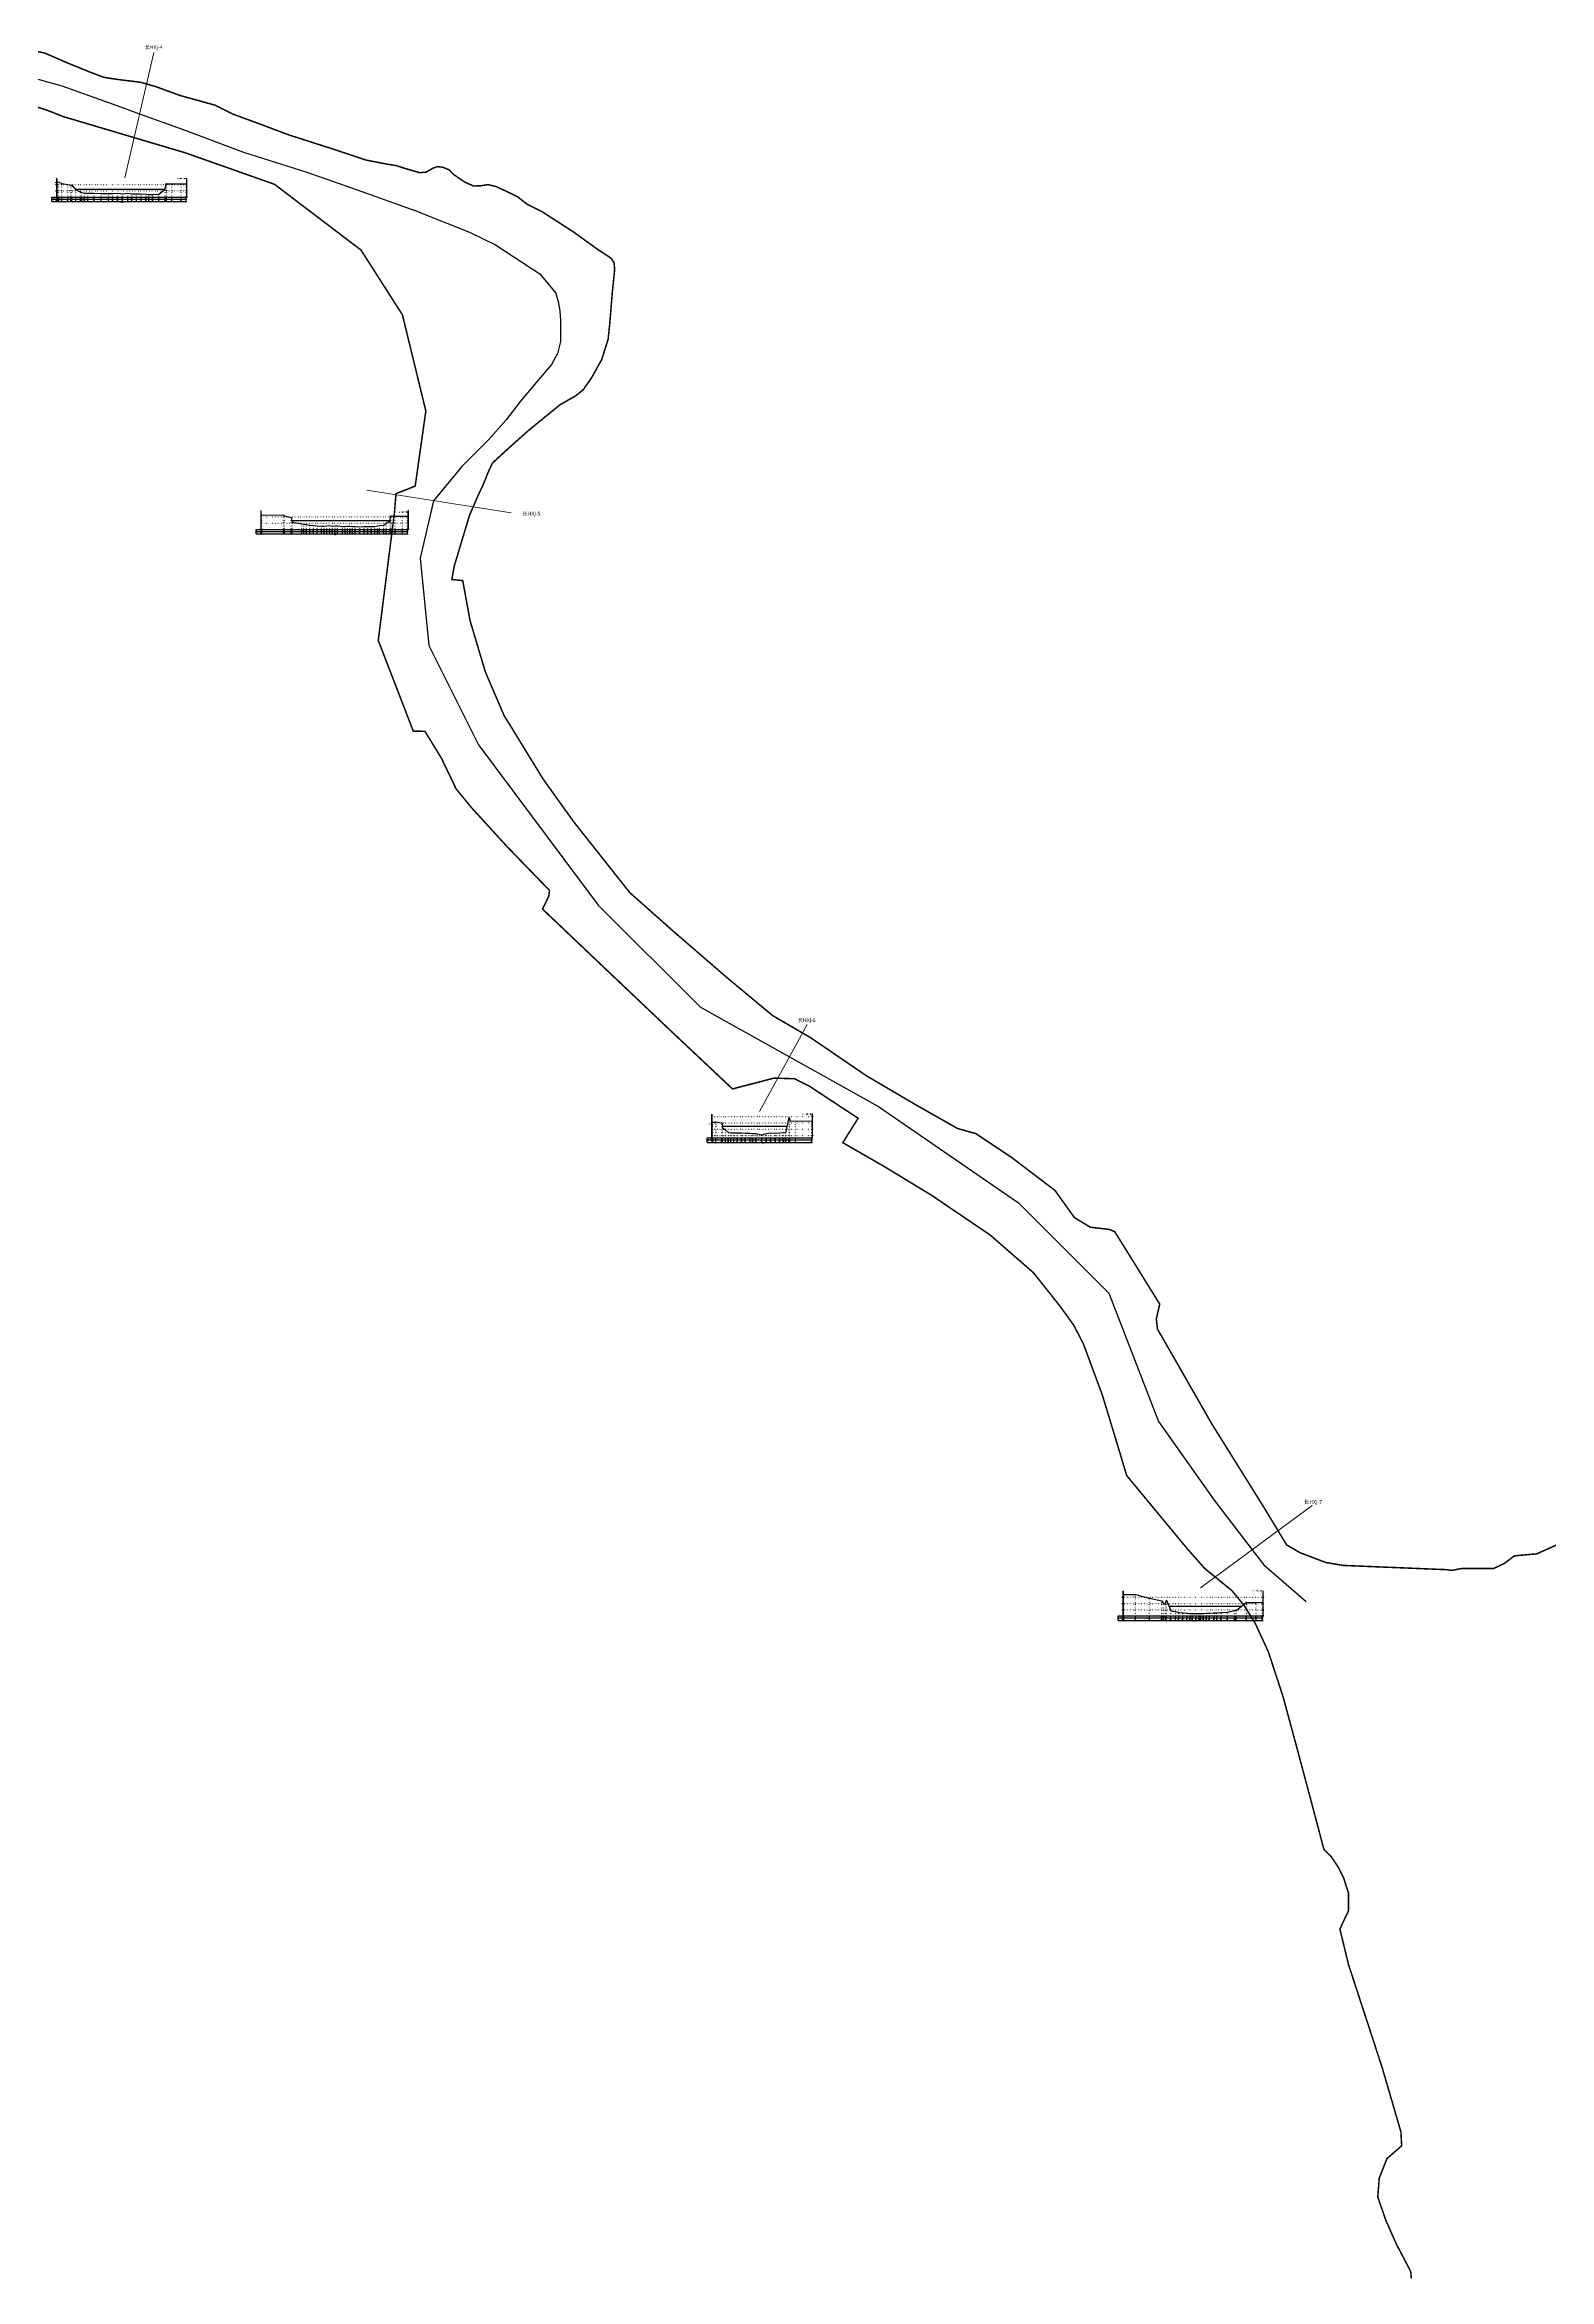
# Model space of a CAD drawing. Extents: x 481468 to 486987, y 3434182 to 3436245.
# Drawn here: x 483032 to 484227, y 3434182 to 3435958 of the extents above; entities that cross this region are included whole.
import ezdxf
from ezdxf.enums import TextEntityAlignment as Align

# ---------------------------------------------------------------- set-up
doc = ezdxf.new("R2010")
doc.units = 0
doc.header["$LTSCALE"] = 0.5
doc.linetypes.add('X4', pattern=[1.6, 0, -1.6])
for name, color, linetype in [('DMX', 1, 'CONTINUOUS'), ('zdm1', 2, 'CONTINUOUS'), ('ZDMT5', 3, 'CONTINUOUS'), ('ZJ', 7, 'CONTINUOUS'), ('水位', 4, 'CONTINUOUS'), ('河道结构线', 7, 'CONTINUOUS'), ('湖州县级河道0804LZ', 3, 'CONTINUOUS')]:
    doc.layers.add(name, color=color, linetype=linetype)
doc.layers.add('常水位岸线', color=7, linetype='CONTINUOUS', lineweight=0, true_color=0x00aeef)
doc.layers.add('断面名称', color=7, linetype='CONTINUOUS', true_color=0xd09871)
doc.styles.add('HZ', font='rs.shx', dxfattribs={"width": 0.8, "bigfont": 'hztxt.shx'})
doc.styles.add('宋体', font='')
doc.styles.add('微软雅黑', font='msyh.ttf')
doc.styles.get('宋体').set_extended_font_data('SimSun')

msp = doc.modelspace()

# ---------------------------------------------------------------- linework, layer by layer
at = {"layer": 'DMX', "linetype": 'Continuous', "flags": 128}
for points in [[(483042.4, 3435848.4), (483043.5, 3435848.2), (483045.8, 3435847.2), (483050.5, 3435846.5), (483053.1, 3435845.9), (483053.7, 3435845.9), (483053.7, 3435845.9), (483057, 3435842.1), (483060.7, 3435840.6), (483061.6, 3435840.1), (483063.8, 3435839.5), (483066.4, 3435839.4), (483071.6, 3435839.4), (483077.2, 3435839.3), (483083, 3435839.3), (483086.3, 3435839.2), (483090.2, 3435839.4), (483093.9, 3435839.1), (483098.3, 3435839.4), (483101.4, 3435839.1), (483105.2, 3435839.1), (483108.9, 3435838.9), (483112.7, 3435838.6), (483115, 3435838.4), (483118, 3435838.5), (483122.9, 3435838.7), (483127.8, 3435842.6), (483128.8, 3435847.2), (483129.1, 3435847.2), (483129.3, 3435847), (483133.3, 3435847), (483140.5, 3435847), (483144.6, 3435847)], [(483204.6, 3435583.7), (483221.8, 3435583.8), (483222.7, 3435583.1), (483228.1, 3435581.8), (483228.7, 3435578.1), (483236.5, 3435576.6), (483238, 3435576.5), (483240.2, 3435576.3), (483242.8, 3435575.6), (483245.7, 3435575.3), (483248.7, 3435575.1), (483252.1, 3435574.8), (483254.2, 3435574.9), (483256.4, 3435575), (483258.6, 3435575.3), (483260.8, 3435574.9), (483262.9, 3435575.1), (483264.9, 3435575.1), (483268.8, 3435574.7), (483270.8, 3435574.7), (483272.8, 3435574.8), (483274.8, 3435574.9), (483276.8, 3435574.7), (483278.8, 3435574.7), (483282.5, 3435574.3), (483285.9, 3435574.5), (483288.9, 3435574.5), (483291.8, 3435574.5), (483294.5, 3435574.5), (483296.7, 3435575), (483298.1, 3435575.3), (483301.5, 3435575.6), (483303.8, 3435577.6), (483306.7, 3435578.9), (483306.9, 3435583.2), (483307.3, 3435583.2), (483307.5, 3435582.9), (483310.6, 3435582.9), (483316.4, 3435582.9), (483320.5, 3435582.8)], [(483562.9, 3435101.1), (483565.5, 3435101.1), (483565.6, 3435101.5), (483565.7, 3435101.5), (483570.1, 3435100.6), (483570.3, 3435100.6), (483570.7, 3435096.6), (483573.1, 3435095), (483575.4, 3435092.9), (483577.4, 3435092.8), (483579.8, 3435092.7), (483582.5, 3435092.8), (483585.9, 3435092.8), (483588.9, 3435092.5), (483592.7, 3435092.4), (483594.7, 3435092.1), (483597.4, 3435092.3), (483601.9, 3435091), (483605.5, 3435092.2), (483609.1, 3435092.6), (483612.7, 3435092.4), (483616.1, 3435092.7), (483619, 3435092.9), (483621, 3435092.8), (483623.6, 3435104.9), (483623.8, 3435104.7), (483624.2, 3435102), (483628.7, 3435102.2), (483641.7, 3435102)], [(483889.5, 3434725.9), (483898.8, 3434725.9), (483910, 3434723), (483919.6, 3434720.7), (483921.1, 3434718.6), (483922.7, 3434718.4), (483922.9, 3434720.4), (483923.2, 3434721), (483923.4, 3434721.2), (483926.9, 3434712.9), (483930.6, 3434712.3), (483933.1, 3434711.5), (483936.3, 3434711.3), (483939.8, 3434710.9), (483942.2, 3434710.8), (483944, 3434710.8), (483946.9, 3434710.8), (483949.2, 3434710.8), (483950.7, 3434710.8), (483952.8, 3434710.8), (483955.1, 3434710.9), (483957.5, 3434710.9), (483961.2, 3434711.3), (483963.4, 3434711.3), (483966.7, 3434711.5), (483971.8, 3434711.7), (483977.7, 3434713), (483978.7, 3434713.1), (483986.9, 3434719.6), (483987.1, 3434719.5), (483987.1, 3434719.6), (483987.2, 3434719.3), (483994.7, 3434719.5), (483999.6, 3434719.6)]]:
    msp.add_lwpolyline(points, dxfattribs=at)
at = {"layer": 'zdm1', "linetype": 'Continuous'}
for p, q in [((483037.9, 3435832.8), (483037.9, 3435836.3)), ((483037.9, 3435836.3), (483042.4, 3435836.3)), ((483037.9, 3435834.8), (483145.1, 3435834.8)), ((483041.9, 3435836.3), (483041.9, 3435851.3)), ((483041.9, 3435832.8), (483041.9, 3435836.3)), ((483042, 3435836.3), (483042, 3435851.3)), ((483042.4, 3435836.3), (483145.1, 3435836.3)), ((483145.1, 3435836.3), (483145.1, 3435851.3)), ((483145.2, 3435836.3), (483145.2, 3435851.3)), ((483037.9, 3435832.8), (483145.1, 3435832.8)), ((483204.1, 3435572.2), (483204.1, 3435587.2)), ((483204.2, 3435572.2), (483204.2, 3435587.2)), ((483321, 3435572.2), (483321, 3435587.2)), ((483321.1, 3435572.2), (483321.1, 3435587.2)), ((483200.1, 3435568.7), (483200.1, 3435572.2)), ((483200.1, 3435572.2), (483204.6, 3435572.2)), ((483200.1, 3435570.7), (483321, 3435570.7)), ((483200.1, 3435568.7), (483321, 3435568.7)), ((483204.1, 3435568.7), (483204.1, 3435572.2)), ((483204.6, 3435572.2), (483321, 3435572.2)), ((483562.3, 3435088.6), (483562.3, 3435107.6)), ((483562.4, 3435088.6), (483562.4, 3435107.6)), ((483642.1, 3435088.6), (483642.1, 3435107.6)), ((483642.2, 3435088.6), (483642.2, 3435107.6)), ((483558.4, 3435085.1), (483558.4, 3435088.6)), ((483558.4, 3435088.6), (483562.9, 3435088.6)), ((483562.4, 3435085.1), (483562.4, 3435088.6)), ((483562.9, 3435088.6), (483642.2, 3435088.6)), ((483558.4, 3435087.1), (483642.2, 3435087.1)), ((483558.4, 3435085.1), (483642.2, 3435085.1)), ((483889, 3434708.7), (483889, 3434728.7)), ((483889.1, 3434708.7), (483889.1, 3434728.7)), ((484000.1, 3434708.7), (484000.1, 3434728.7)), ((484000.2, 3434708.7), (484000.2, 3434728.7)), ((483885, 3434705.2), (483885, 3434708.7)), ((483885, 3434708.7), (483889.5, 3434708.7)), ((483885, 3434707.2), (484000.1, 3434707.2)), ((483885, 3434705.2), (484000.1, 3434705.2)), ((483889, 3434705.2), (483889, 3434708.7)), ((483889.5, 3434708.7), (484000.1, 3434708.7))]:
    msp.add_line(p, q, dxfattribs=at)
at = {"layer": 'zdm1', "linetype": 'X4'}
for p, q in [((483040.9, 3435846.3), (483146.1, 3435846.3)), ((483040.9, 3435841.3), (483146.1, 3435841.3)), ((483040.9, 3435836.3), (483146.1, 3435836.3)), ((483203.1, 3435582.2), (483322, 3435582.2)), ((483203.1, 3435577.2), (483322, 3435577.2)), ((483203.1, 3435572.2), (483322, 3435572.2)), ((483561.4, 3435105.6), (483643.2, 3435105.6)), ((483561.4, 3435100.6), (483643.2, 3435100.6)), ((483561.4, 3435095.6), (483643.2, 3435095.6)), ((483561.4, 3435090.6), (483643.2, 3435090.6)), ((483888, 3434723.7), (484001.1, 3434723.7)), ((483888, 3434718.7), (484001.1, 3434718.7)), ((483888, 3434713.7), (484001.1, 3434713.7)), ((483888, 3434708.7), (484001.1, 3434708.7))]:
    msp.add_line(p, q, dxfattribs=at)
at = {"layer": 'zdm1', "linetype": 'Continuous', "flags": 128}
for points in [[(483041.9, 3435851.3, 0.1, 0.1, 0), (483041.9, 3435852.3, 0.1, 0.1, 0)], [(483145.1, 3435851.3, 0.1, 0.1, 0), (483145.1, 3435852.3, 0.1, 0.1, 0)], [(483041.9, 3435849.3, 0.1, 0.1, 0), (483041.9, 3435850.3, 0.1, 0.1, 0)], [(483041.9, 3435847.3, 0.1, 0.1, 0), (483041.9, 3435848.3, 0.1, 0.1, 0)], [(483041.9, 3435845.3, 0.1, 0.1, 0), (483041.9, 3435846.3, 0.1, 0.1, 0)], [(483041.9, 3435843.3, 0.1, 0.1, 0), (483041.9, 3435844.3, 0.1, 0.1, 0)], [(483041.9, 3435841.3, 0.1, 0.1, 0), (483041.9, 3435842.3, 0.1, 0.1, 0)], [(483041.9, 3435839.3, 0.1, 0.1, 0), (483041.9, 3435840.3, 0.1, 0.1, 0)], [(483041.9, 3435837.3, 0.1, 0.1, 0), (483041.9, 3435838.3, 0.1, 0.1, 0)], [(483145.1, 3435849.3, 0.1, 0.1, 0), (483145.1, 3435850.3, 0.1, 0.1, 0)], [(483145.1, 3435847.3, 0.1, 0.1, 0), (483145.1, 3435848.3, 0.1, 0.1, 0)], [(483145.1, 3435845.3, 0.1, 0.1, 0), (483145.1, 3435846.3, 0.1, 0.1, 0)], [(483145.1, 3435843.3, 0.1, 0.1, 0), (483145.1, 3435844.3, 0.1, 0.1, 0)], [(483145.1, 3435841.3, 0.1, 0.1, 0), (483145.1, 3435842.3, 0.1, 0.1, 0)], [(483145.1, 3435839.3, 0.1, 0.1, 0), (483145.1, 3435840.3, 0.1, 0.1, 0)], [(483145.1, 3435837.3, 0.1, 0.1, 0), (483145.1, 3435838.3, 0.1, 0.1, 0)], [(483204.1, 3435587.2, 0.1, 0.1, 0), (483204.1, 3435588.2, 0.1, 0.1, 0)], [(483204.1, 3435585.2, 0.1, 0.1, 0), (483204.1, 3435586.2, 0.1, 0.1, 0)], [(483321, 3435587.2, 0.1, 0.1, 0), (483321, 3435588.2, 0.1, 0.1, 0)], [(483321, 3435585.2, 0.1, 0.1, 0), (483321, 3435586.2, 0.1, 0.1, 0)], [(483204.1, 3435583.2, 0.1, 0.1, 0), (483204.1, 3435584.2, 0.1, 0.1, 0)], [(483204.1, 3435581.2, 0.1, 0.1, 0), (483204.1, 3435582.2, 0.1, 0.1, 0)], [(483204.1, 3435579.2, 0.1, 0.1, 0), (483204.1, 3435580.2, 0.1, 0.1, 0)], [(483204.1, 3435577.2, 0.1, 0.1, 0), (483204.1, 3435578.2, 0.1, 0.1, 0)], [(483204.1, 3435575.2, 0.1, 0.1, 0), (483204.1, 3435576.2, 0.1, 0.1, 0)], [(483204.1, 3435573.2, 0.1, 0.1, 0), (483204.1, 3435574.2, 0.1, 0.1, 0)], [(483321, 3435583.2, 0.1, 0.1, 0), (483321, 3435584.2, 0.1, 0.1, 0)], [(483321, 3435581.2, 0.1, 0.1, 0), (483321, 3435582.2, 0.1, 0.1, 0)], [(483321, 3435579.2, 0.1, 0.1, 0), (483321, 3435580.2, 0.1, 0.1, 0)], [(483321, 3435577.2, 0.1, 0.1, 0), (483321, 3435578.2, 0.1, 0.1, 0)], [(483321, 3435575.2, 0.1, 0.1, 0), (483321, 3435576.2, 0.1, 0.1, 0)], [(483321, 3435573.2, 0.1, 0.1, 0), (483321, 3435574.2, 0.1, 0.1, 0)], [(483562.4, 3435107.6, 0.1, 0.1, 0), (483562.4, 3435108.6, 0.1, 0.1, 0)], [(483562.4, 3435105.6, 0.1, 0.1, 0), (483562.4, 3435106.6, 0.1, 0.1, 0)], [(483642.2, 3435107.6, 0.1, 0.1, 0), (483642.2, 3435108.6, 0.1, 0.1, 0)], [(483642.2, 3435105.6, 0.1, 0.1, 0), (483642.2, 3435106.6, 0.1, 0.1, 0)], [(483562.4, 3435103.6, 0.1, 0.1, 0), (483562.4, 3435104.6, 0.1, 0.1, 0)], [(483562.4, 3435101.6, 0.1, 0.1, 0), (483562.4, 3435102.6, 0.1, 0.1, 0)], [(483562.4, 3435099.6, 0.1, 0.1, 0), (483562.4, 3435100.6, 0.1, 0.1, 0)], [(483562.4, 3435097.6, 0.1, 0.1, 0), (483562.4, 3435098.6, 0.1, 0.1, 0)], [(483562.4, 3435095.6, 0.1, 0.1, 0), (483562.4, 3435096.6, 0.1, 0.1, 0)], [(483562.4, 3435093.6, 0.1, 0.1, 0), (483562.4, 3435094.6, 0.1, 0.1, 0)], [(483562.4, 3435091.6, 0.1, 0.1, 0), (483562.4, 3435092.6, 0.1, 0.1, 0)], [(483562.4, 3435089.6, 0.1, 0.1, 0), (483562.4, 3435090.6, 0.1, 0.1, 0)], [(483642.2, 3435103.6, 0.1, 0.1, 0), (483642.2, 3435104.6, 0.1, 0.1, 0)], [(483642.2, 3435101.6, 0.1, 0.1, 0), (483642.2, 3435102.6, 0.1, 0.1, 0)], [(483642.2, 3435099.6, 0.1, 0.1, 0), (483642.2, 3435100.6, 0.1, 0.1, 0)], [(483642.2, 3435097.6, 0.1, 0.1, 0), (483642.2, 3435098.6, 0.1, 0.1, 0)], [(483642.2, 3435095.6, 0.1, 0.1, 0), (483642.2, 3435096.6, 0.1, 0.1, 0)], [(483642.2, 3435093.6, 0.1, 0.1, 0), (483642.2, 3435094.6, 0.1, 0.1, 0)], [(483642.2, 3435091.6, 0.1, 0.1, 0), (483642.2, 3435092.6, 0.1, 0.1, 0)], [(483642.2, 3435089.6, 0.1, 0.1, 0), (483642.2, 3435090.6, 0.1, 0.1, 0)], [(483889, 3434727.7, 0.1, 0.1, 0), (483889, 3434728.7, 0.1, 0.1, 0)], [(483889, 3434725.7, 0.1, 0.1, 0), (483889, 3434726.7, 0.1, 0.1, 0)], [(483889, 3434723.7, 0.1, 0.1, 0), (483889, 3434724.7, 0.1, 0.1, 0)], [(483889, 3434721.7, 0.1, 0.1, 0), (483889, 3434722.7, 0.1, 0.1, 0)], [(483889, 3434719.7, 0.1, 0.1, 0), (483889, 3434720.7, 0.1, 0.1, 0)], [(483889, 3434717.7, 0.1, 0.1, 0), (483889, 3434718.7, 0.1, 0.1, 0)], [(483889, 3434715.7, 0.1, 0.1, 0), (483889, 3434716.7, 0.1, 0.1, 0)], [(484000.1, 3434727.7, 0.1, 0.1, 0), (484000.1, 3434728.7, 0.1, 0.1, 0)], [(484000.1, 3434725.7, 0.1, 0.1, 0), (484000.1, 3434726.7, 0.1, 0.1, 0)], [(484000.1, 3434723.7, 0.1, 0.1, 0), (484000.1, 3434724.7, 0.1, 0.1, 0)], [(484000.1, 3434721.7, 0.1, 0.1, 0), (484000.1, 3434722.7, 0.1, 0.1, 0)], [(484000.1, 3434719.7, 0.1, 0.1, 0), (484000.1, 3434720.7, 0.1, 0.1, 0)], [(484000.1, 3434717.7, 0.1, 0.1, 0), (484000.1, 3434718.7, 0.1, 0.1, 0)], [(484000.1, 3434715.7, 0.1, 0.1, 0), (484000.1, 3434716.7, 0.1, 0.1, 0)], [(483889, 3434713.7, 0.1, 0.1, 0), (483889, 3434714.7, 0.1, 0.1, 0)], [(483889, 3434711.7, 0.1, 0.1, 0), (483889, 3434712.7, 0.1, 0.1, 0)], [(483889, 3434709.7, 0.1, 0.1, 0), (483889, 3434710.7, 0.1, 0.1, 0)], [(484000.1, 3434713.7, 0.1, 0.1, 0), (484000.1, 3434714.7, 0.1, 0.1, 0)], [(484000.1, 3434711.7, 0.1, 0.1, 0), (484000.1, 3434712.7, 0.1, 0.1, 0)], [(484000.1, 3434709.7, 0.1, 0.1, 0), (484000.1, 3434710.7, 0.1, 0.1, 0)]]:
    msp.add_lwpolyline(points, format="xyseb", dxfattribs=at)
at = {"layer": 'ZDMT5', "linetype": 'X4'}
for p, q in [((483042.4, 3435836.3), (483042.4, 3435848.4)), ((483043.5, 3435836.3), (483043.5, 3435848.2)), ((483045.8, 3435836.3), (483045.8, 3435847.2)), ((483050.5, 3435836.3), (483050.5, 3435846.5)), ((483053.1, 3435836.3), (483053.1, 3435845.9)), ((483053.7, 3435836.3), (483053.7, 3435845.9)), ((483053.7, 3435836.3), (483053.7, 3435845.9)), ((483057, 3435836.3), (483057, 3435842.1)), ((483060.7, 3435836.3), (483060.7, 3435840.6)), ((483061.6, 3435836.3), (483061.6, 3435840.1)), ((483063.8, 3435836.3), (483063.8, 3435839.5)), ((483066.4, 3435836.3), (483066.4, 3435839.4)), ((483071.6, 3435836.3), (483071.6, 3435839.4)), ((483077.2, 3435836.3), (483077.2, 3435839.3)), ((483083, 3435836.3), (483083, 3435839.3)), ((483086.3, 3435836.3), (483086.3, 3435839.2)), ((483090.2, 3435836.3), (483090.2, 3435839.4)), ((483093.9, 3435836.3), (483093.9, 3435839.1)), ((483098.3, 3435836.3), (483098.3, 3435839.4)), ((483101.4, 3435836.3), (483101.4, 3435839.1)), ((483105.2, 3435836.3), (483105.2, 3435839.1)), ((483108.9, 3435836.3), (483108.9, 3435838.9)), ((483112.7, 3435836.3), (483112.7, 3435838.6)), ((483115, 3435836.3), (483115, 3435838.4)), ((483118, 3435836.3), (483118, 3435838.5)), ((483122.9, 3435836.3), (483122.9, 3435838.7)), ((483127.8, 3435836.3), (483127.8, 3435842.6)), ((483128.8, 3435836.3), (483128.8, 3435847.2)), ((483129.1, 3435836.3), (483129.1, 3435847.2)), ((483129.3, 3435836.3), (483129.3, 3435847)), ((483133.3, 3435836.3), (483133.3, 3435847)), ((483140.5, 3435836.3), (483140.5, 3435847)), ((483144.6, 3435836.3), (483144.6, 3435847)), ((483204.6, 3435572.2), (483204.6, 3435583.7)), ((483221.8, 3435572.2), (483221.8, 3435583.8)), ((483222.7, 3435572.2), (483222.7, 3435583.1)), ((483228.1, 3435572.2), (483228.1, 3435581.8)), ((483228.7, 3435572.2), (483228.7, 3435578.1)), ((483236.5, 3435572.2), (483236.5, 3435576.6)), ((483238, 3435572.2), (483238, 3435576.5)), ((483240.2, 3435572.2), (483240.2, 3435576.3)), ((483242.8, 3435572.2), (483242.8, 3435575.6)), ((483245.7, 3435572.2), (483245.7, 3435575.3)), ((483248.7, 3435572.2), (483248.7, 3435575.1)), ((483252.1, 3435572.2), (483252.1, 3435574.8)), ((483254.2, 3435572.2), (483254.2, 3435574.9)), ((483256.4, 3435572.2), (483256.4, 3435575)), ((483258.6, 3435572.2), (483258.6, 3435575.3)), ((483260.8, 3435572.2), (483260.8, 3435574.9)), ((483262.9, 3435572.2), (483262.9, 3435575.1)), ((483264.9, 3435572.2), (483264.9, 3435575.1)), ((483268.8, 3435572.2), (483268.8, 3435574.7)), ((483270.8, 3435572.2), (483270.8, 3435574.7)), ((483272.8, 3435572.2), (483272.8, 3435574.8)), ((483274.8, 3435572.2), (483274.8, 3435574.9)), ((483276.8, 3435572.2), (483276.8, 3435574.7)), ((483278.8, 3435572.2), (483278.8, 3435574.7)), ((483282.5, 3435572.2), (483282.5, 3435574.3)), ((483285.9, 3435572.2), (483285.9, 3435574.5)), ((483288.9, 3435572.2), (483288.9, 3435574.5)), ((483291.8, 3435572.2), (483291.8, 3435574.5)), ((483294.5, 3435572.2), (483294.5, 3435574.5)), ((483296.7, 3435572.2), (483296.7, 3435575)), ((483298.1, 3435572.2), (483298.1, 3435575.3)), ((483301.5, 3435572.2), (483301.5, 3435575.6)), ((483303.8, 3435572.2), (483303.8, 3435577.6)), ((483306.7, 3435572.2), (483306.7, 3435578.9)), ((483306.9, 3435572.2), (483306.9, 3435583.2)), ((483307.3, 3435572.2), (483307.3, 3435583.2)), ((483307.5, 3435572.2), (483307.5, 3435582.9)), ((483310.6, 3435572.2), (483310.6, 3435582.9)), ((483316.4, 3435572.2), (483316.4, 3435582.9)), ((483320.5, 3435572.2), (483320.5, 3435582.8)), ((483562.9, 3435088.6), (483562.9, 3435101.1)), ((483565.5, 3435088.6), (483565.5, 3435101.1)), ((483565.6, 3435088.6), (483565.6, 3435101.5)), ((483565.7, 3435088.6), (483565.7, 3435101.5)), ((483570.1, 3435088.6), (483570.1, 3435100.6)), ((483570.3, 3435088.6), (483570.3, 3435100.6)), ((483570.7, 3435088.6), (483570.7, 3435096.6)), ((483573.1, 3435088.6), (483573.1, 3435095)), ((483575.4, 3435088.6), (483575.4, 3435092.9)), ((483577.4, 3435088.6), (483577.4, 3435092.8)), ((483579.8, 3435088.6), (483579.8, 3435092.7)), ((483582.5, 3435088.6), (483582.5, 3435092.8)), ((483585.9, 3435088.6), (483585.9, 3435092.8)), ((483588.9, 3435088.6), (483588.9, 3435092.5)), ((483592.7, 3435088.6), (483592.7, 3435092.4)), ((483594.7, 3435088.6), (483594.7, 3435092.1)), ((483597.4, 3435088.6), (483597.4, 3435092.3)), ((483601.9, 3435088.6), (483601.9, 3435091)), ((483605.5, 3435088.6), (483605.5, 3435092.2)), ((483609.1, 3435088.6), (483609.1, 3435092.6)), ((483612.7, 3435088.6), (483612.7, 3435092.4)), ((483616.1, 3435088.6), (483616.1, 3435092.7)), ((483619, 3435088.6), (483619, 3435092.9)), ((483621, 3435088.6), (483621, 3435092.8)), ((483623.6, 3435088.6), (483623.6, 3435104.9)), ((483623.8, 3435088.6), (483623.8, 3435104.7)), ((483624.2, 3435088.6), (483624.2, 3435102)), ((483628.7, 3435088.6), (483628.7, 3435102.2)), ((483641.7, 3435088.6), (483641.7, 3435102)), ((483889.5, 3434708.7), (483889.5, 3434725.9)), ((483898.8, 3434708.7), (483898.8, 3434725.9)), ((483910, 3434708.7), (483910, 3434723)), ((483919.6, 3434708.7), (483919.6, 3434720.7)), ((483921.1, 3434708.7), (483921.1, 3434718.6)), ((483922.7, 3434708.7), (483922.7, 3434718.4)), ((483922.9, 3434708.7), (483922.9, 3434720.4)), ((483923.2, 3434708.7), (483923.2, 3434721)), ((483923.4, 3434708.7), (483923.4, 3434721.2)), ((483986.9, 3434708.7), (483986.9, 3434719.6)), ((483987.1, 3434708.7), (483987.1, 3434719.6)), ((483987.1, 3434708.7), (483987.1, 3434719.5)), ((483987.2, 3434708.7), (483987.2, 3434719.3)), ((483994.7, 3434708.7), (483994.7, 3434719.5)), ((483999.6, 3434708.7), (483999.6, 3434719.6)), ((483926.9, 3434708.7), (483926.9, 3434712.9)), ((483930.6, 3434708.7), (483930.6, 3434712.3)), ((483933.1, 3434708.7), (483933.1, 3434711.5)), ((483936.3, 3434708.7), (483936.3, 3434711.3)), ((483939.8, 3434708.7), (483939.8, 3434710.9)), ((483942.2, 3434708.7), (483942.2, 3434710.8)), ((483944, 3434708.7), (483944, 3434710.8)), ((483946.9, 3434708.7), (483946.9, 3434710.8)), ((483949.2, 3434708.7), (483949.2, 3434710.8)), ((483950.7, 3434708.7), (483950.7, 3434710.8)), ((483952.8, 3434708.7), (483952.8, 3434710.8)), ((483955.1, 3434708.7), (483955.1, 3434710.9)), ((483957.5, 3434708.7), (483957.5, 3434710.9)), ((483961.2, 3434708.7), (483961.2, 3434711.3)), ((483963.4, 3434708.7), (483963.4, 3434711.3)), ((483966.7, 3434708.7), (483966.7, 3434711.5)), ((483971.8, 3434708.7), (483971.8, 3434711.7)), ((483977.7, 3434708.7), (483977.7, 3434713)), ((483978.7, 3434708.7), (483978.7, 3434713.1))]:
    msp.add_line(p, q, dxfattribs=at)
at = {"layer": 'ZDMT5', "linetype": 'Continuous'}
for p, q in [((483042.4, 3435832.8), (483042.4, 3435836.3)), ((483043.5, 3435832.8), (483043.5, 3435836.3)), ((483045.8, 3435832.8), (483045.8, 3435836.3)), ((483050.5, 3435832.8), (483050.5, 3435836.3)), ((483053.1, 3435832.8), (483053.1, 3435836.3)), ((483053.7, 3435832.8), (483053.7, 3435836.3)), ((483057, 3435832.8), (483057, 3435836.3)), ((483060.7, 3435832.8), (483060.7, 3435836.3)), ((483061.6, 3435832.8), (483061.6, 3435836.3)), ((483063.8, 3435832.8), (483063.8, 3435836.3)), ((483066.4, 3435832.8), (483066.4, 3435836.3)), ((483071.6, 3435832.8), (483071.6, 3435836.3)), ((483077.2, 3435832.8), (483077.2, 3435836.3)), ((483083, 3435832.8), (483083, 3435836.3)), ((483086.3, 3435832.8), (483086.3, 3435836.3)), ((483090.2, 3435832.8), (483090.2, 3435836.3)), ((483093.9, 3435832.8), (483093.9, 3435836.3)), ((483098.3, 3435832.8), (483098.3, 3435836.3)), ((483101.4, 3435832.8), (483101.4, 3435836.3)), ((483105.2, 3435832.8), (483105.2, 3435836.3)), ((483108.9, 3435832.8), (483108.9, 3435836.3)), ((483112.7, 3435832.8), (483112.7, 3435836.3)), ((483115, 3435832.8), (483115, 3435836.3)), ((483118, 3435832.8), (483118, 3435836.3)), ((483122.9, 3435832.8), (483122.9, 3435836.3)), ((483127.8, 3435832.8), (483127.8, 3435836.3)), ((483128.8, 3435832.8), (483128.8, 3435836.3)), ((483129.1, 3435832.8), (483129.1, 3435836.3)), ((483133.3, 3435832.8), (483133.3, 3435836.3)), ((483140.5, 3435832.8), (483140.5, 3435836.3)), ((483144.6, 3435832.8), (483144.6, 3435836.3)), ((483204.6, 3435568.7), (483204.6, 3435572.2)), ((483221.8, 3435568.7), (483221.8, 3435572.2)), ((483222.7, 3435568.7), (483222.7, 3435572.2)), ((483228.1, 3435568.7), (483228.1, 3435572.2)), ((483228.7, 3435568.7), (483228.7, 3435572.2)), ((483236.5, 3435568.7), (483236.5, 3435572.2)), ((483238, 3435568.7), (483238, 3435572.2)), ((483240.2, 3435568.7), (483240.2, 3435572.2)), ((483242.8, 3435568.7), (483242.8, 3435572.2)), ((483245.7, 3435568.7), (483245.7, 3435572.2)), ((483248.7, 3435568.7), (483248.7, 3435572.2)), ((483252.1, 3435568.7), (483252.1, 3435572.2)), ((483254.2, 3435568.7), (483254.2, 3435572.2)), ((483256.4, 3435568.7), (483256.4, 3435572.2)), ((483258.6, 3435568.7), (483258.6, 3435572.2)), ((483260.8, 3435568.7), (483260.8, 3435572.2)), ((483262.9, 3435568.7), (483262.9, 3435572.2)), ((483264.9, 3435568.7), (483264.9, 3435572.2)), ((483268.8, 3435568.7), (483268.8, 3435572.2)), ((483270.8, 3435568.7), (483270.8, 3435572.2)), ((483272.8, 3435568.7), (483272.8, 3435572.2)), ((483274.8, 3435568.7), (483274.8, 3435572.2)), ((483276.8, 3435568.7), (483276.8, 3435572.2)), ((483278.8, 3435568.7), (483278.8, 3435572.2)), ((483282.5, 3435568.7), (483282.5, 3435572.2)), ((483285.9, 3435568.7), (483285.9, 3435572.2)), ((483288.9, 3435568.7), (483288.9, 3435572.2)), ((483291.8, 3435568.7), (483291.8, 3435572.2)), ((483294.5, 3435568.7), (483294.5, 3435572.2)), ((483296.7, 3435568.7), (483296.7, 3435572.2)), ((483298.1, 3435568.7), (483298.1, 3435572.2)), ((483301.5, 3435568.7), (483301.5, 3435572.2)), ((483303.8, 3435568.7), (483303.8, 3435572.2)), ((483306.7, 3435568.7), (483306.7, 3435572.2)), ((483307.3, 3435568.7), (483307.3, 3435572.2)), ((483310.6, 3435568.7), (483310.6, 3435572.2)), ((483316.4, 3435568.7), (483316.4, 3435572.2)), ((483320.5, 3435568.7), (483320.5, 3435572.2)), ((483562.9, 3435085.1), (483562.9, 3435088.6)), ((483565.5, 3435085.1), (483565.5, 3435088.6)), ((483570.1, 3435085.1), (483570.1, 3435088.6)), ((483570.7, 3435085.1), (483570.7, 3435088.6)), ((483573.1, 3435085.1), (483573.1, 3435088.6)), ((483575.4, 3435085.1), (483575.4, 3435088.6)), ((483577.4, 3435085.1), (483577.4, 3435088.6)), ((483579.8, 3435085.1), (483579.8, 3435088.6)), ((483582.5, 3435085.1), (483582.5, 3435088.6)), ((483585.9, 3435085.1), (483585.9, 3435088.6)), ((483588.9, 3435085.1), (483588.9, 3435088.6)), ((483592.7, 3435085.1), (483592.7, 3435088.6)), ((483594.7, 3435085.1), (483594.7, 3435088.6)), ((483597.4, 3435085.1), (483597.4, 3435088.6)), ((483601.9, 3435085.1), (483601.9, 3435088.6)), ((483605.5, 3435085.1), (483605.5, 3435088.6)), ((483609.1, 3435085.1), (483609.1, 3435088.6)), ((483612.7, 3435085.1), (483612.7, 3435088.6)), ((483616.1, 3435085.1), (483616.1, 3435088.6)), ((483619, 3435085.1), (483619, 3435088.6)), ((483621, 3435085.1), (483621, 3435088.6)), ((483623.6, 3435085.1), (483623.6, 3435088.6)), ((483624.2, 3435085.1), (483624.2, 3435088.6)), ((483628.7, 3435085.1), (483628.7, 3435088.6)), ((483641.7, 3435085.1), (483641.7, 3435088.6)), ((483889.5, 3434705.2), (483889.5, 3434708.7)), ((483898.8, 3434705.2), (483898.8, 3434708.7)), ((483910, 3434705.2), (483910, 3434708.7)), ((483919.6, 3434705.2), (483919.6, 3434708.7)), ((483921.1, 3434705.2), (483921.1, 3434708.7)), ((483922.7, 3434705.2), (483922.7, 3434708.7)), ((483923.2, 3434705.2), (483923.2, 3434708.7)), ((483926.9, 3434705.2), (483926.9, 3434708.7)), ((483930.6, 3434705.2), (483930.6, 3434708.7)), ((483933.1, 3434705.2), (483933.1, 3434708.7)), ((483936.3, 3434705.2), (483936.3, 3434708.7)), ((483939.8, 3434705.2), (483939.8, 3434708.7)), ((483942.2, 3434705.2), (483942.2, 3434708.7)), ((483944, 3434705.2), (483944, 3434708.7)), ((483946.9, 3434705.2), (483946.9, 3434708.7)), ((483949.2, 3434705.2), (483949.2, 3434708.7)), ((483950.7, 3434705.2), (483950.7, 3434708.7)), ((483952.8, 3434705.2), (483952.8, 3434708.7)), ((483955.1, 3434705.2), (483955.1, 3434708.7)), ((483957.5, 3434705.2), (483957.5, 3434708.7)), ((483961.2, 3434705.2), (483961.2, 3434708.7)), ((483963.4, 3434705.2), (483963.4, 3434708.7)), ((483966.7, 3434705.2), (483966.7, 3434708.7)), ((483971.8, 3434705.2), (483971.8, 3434708.7)), ((483977.7, 3434705.2), (483977.7, 3434708.7)), ((483978.7, 3434705.2), (483978.7, 3434708.7)), ((483986.9, 3434705.2), (483986.9, 3434708.7)), ((483994.7, 3434705.2), (483994.7, 3434708.7)), ((483999.6, 3434705.2), (483999.6, 3434708.7))]:
    msp.add_line(p, q, dxfattribs=at)
at = {"layer": '常水位岸线', "const_width": 1.2, "flags": 128}
for points in [[(483025.6, 3435952.3), (483032.4, 3435950.8), (483049.9, 3435943.2), (483067.8, 3435935.9), (483078.9, 3435931.7), (483085.5, 3435930.6), (483093.2, 3435929.5), (483108.1, 3435927.7), (483120.8, 3435924.1), (483139.6, 3435917.2), (483167.7, 3435909.4), (483181.1, 3435902.6), (483205.2, 3435893.7), (483225.9, 3435885.9), (483261.5, 3435874.5), (483287.5, 3435865.8), (483295.9, 3435864.2), (483304.7, 3435862.5), (483311.6, 3435861.4), (483318.7, 3435859.1), (483330, 3435855.8), (483335.1, 3435856.2), (483340.7, 3435859.4), (483344.3, 3435860.6), (483348.3, 3435860.2), (483352.1, 3435858.6), (483353.5, 3435858.1), (483354.6, 3435856.9), (483357.3, 3435854.2), (483366.1, 3435848.2), (483372.9, 3435845.2), (483378.7, 3435845.4), (483384.4, 3435846.3), (483390.8, 3435844.8), (483398.7, 3435841.1), (483407.8, 3435836.7), (483415.2, 3435830.9), (483427, 3435825), (483452.3, 3435808.7), (483471.5, 3435794.8), (483482.2, 3435787.8), (483484.5, 3435784.2), (483485, 3435778.9), (483483.5, 3435764.2), (483483.2, 3435761.5), (483481.1, 3435735.8), (483479.8, 3435723.4), (483474.7, 3435707.2), (483466.4, 3435692.4), (483461.2, 3435685), (483460, 3435683.2), (483453.8, 3435678.3), (483441.5, 3435671.3), (483416.5, 3435650.9), (483400.5, 3435636.6), (483387.9, 3435625), (483384.6, 3435617.9), (483380.2, 3435607)], [(483326.6, 3435607.1), (483335, 3435666.4), (483316.4, 3435742.8), (483283.5, 3435794.3), (483231.8, 3435833.6), (483214.9, 3435846.5), (483144.2, 3435871.5), (483047.2, 3435900.3), (483033.9, 3435905.5), (483024.7, 3435908.5)], [(484117.9, 3434182.1), (484117.5, 3434186.6), (484117.4, 3434187.6), (484112.5, 3434197.1), (484106.1, 3434209.3), (484097.5, 3434228.7), (484091.2, 3434247), (484091.4, 3434249.3), (484092.4, 3434262.1), (484094.9, 3434268.3), (484098.4, 3434277.3), (484110.2, 3434287.7), (484109.6, 3434298.7), (484094.7, 3434349.8), (484068, 3434431.6), (484061.1, 3434460), (484068, 3434474.5), (484068, 3434485.4), (484068, 3434488.3), (484067.6, 3434489.5), (484066.4, 3434493.3), (484066, 3434494.5), (484064.8, 3434498.3), (484064.3, 3434500), (484063.3, 3434502), (484060.3, 3434508.3), (484054.2, 3434517.5), (484048.4, 3434523.2), (484045.1, 3434535.8), (484041.3, 3434550.2), (484028.8, 3434597.1), (484024, 3434614.9), (484016, 3434644.5), (484004.3, 3434680.2), (483993.9, 3434702.8), (483984.8, 3434717.5), (483975.3, 3434728.9), (483970.5, 3434732.8), (483953.7, 3434746.5), (483939.5, 3434762.6), (483891.7, 3434820.4), (483891.4, 3434821.5), (483886.3, 3434838.5), (483876, 3434872.6), (483872.3, 3434884.6), (483857.4, 3434924.9), (483849.7, 3434939.8), (483838.8, 3434954.9), (483828.2, 3434968.3), (483825, 3434972.3), (483817.6, 3434981.6), (483792, 3435003.9), (483783.3, 3435011.5), (483736.7, 3435043.1), (483699.2, 3435065.9), (483666.2, 3435084.9), (483678.4, 3435104.3), (483643.3, 3435127.4), (483640, 3435129.6), (483639.5, 3435129.9), (483635.5, 3435131.9), (483627.8, 3435135.7), (483611.6, 3435136.2), (483599.8, 3435133.1), (483578.6, 3435127.6), (483530.7, 3435172.7), (483427.7, 3435270.5), (483432.7, 3435280.9), (483433.2, 3435285.4), (483399.7, 3435320), (483371.3, 3435351.1), (483359.1, 3435366), (483347.4, 3435390.4), (483334.3, 3435411.8), (483325, 3435412), (483297.2, 3435484.1), (483310.1, 3435586), (483311.3, 3435600.7), (483326.5, 3435606.7), (483326.6, 3435607.1)], [(483380.2, 3435607), (483376.9, 3435600.1), (483369.7, 3435583.5), (483362.2, 3435558.6), (483357.5, 3435542.9), (483356, 3435534.5), (483355.7, 3435532.5), (483364.3, 3435531.6), (483370.1, 3435499.9), (483377.1, 3435476.4), (483382.3, 3435459), (483397.2, 3435424.2), (483402.4, 3435415.9), (483428, 3435374.1), (483452.4, 3435340), (483497.1, 3435283.5), (483531.5, 3435253), (483574.4, 3435215.9), (483610.5, 3435185.9), (483640.8, 3435168.2), (483652.3, 3435160.4), (483656, 3435157.9), (483659.7, 3435155.3), (483685.1, 3435138), (483724, 3435115.1), (483757.5, 3435096.1), (483771.9, 3435092.1), (483800.4, 3435073.1), (483834.8, 3435046.9), (483850.2, 3435025.4), (483862.8, 3435017.7), (483878.2, 3435015.9), (483882.3, 3435014.1), (483918, 3434956.6), (483915.3, 3434944.9), (483915.4, 3434943.9), (483916.2, 3434936.7), (483934.6, 3434904.7), (483959.1, 3434861.8), (484001.6, 3434793.7), (484018.8, 3434765.2), (484027.9, 3434759.9), (484029.7, 3434758.9), (484034.7, 3434757), (484050, 3434751.2), (484063.6, 3434748.9), (484146.4, 3434745.5), (484150.1, 3434744.9), (484157.5, 3434746.4), (484183.2, 3434746.4), (484192, 3434750.6), (484199.7, 3434756.5), (484217.4, 3434758.1), (484221.3, 3434759.8), (484254, 3434774.5)]]:
    msp.add_lwpolyline(points, dxfattribs=at)
at = {"layer": '水位', "linetype": 'Continuous', "flags": 128}
for points in [[(483127.5, 3435842.3), (483056.8, 3435842.3)], [(483306.7, 3435579.1), (483228.5, 3435579.1)], [(483622.1, 3435097.8), (483570.6, 3435097.8)], [(483982.6, 3434716.2), (483925.5, 3434716.2)]]:
    msp.add_lwpolyline(points, dxfattribs=at)
at = {"layer": '河道结构线', "color": 3, "flags": 128}
for points in [[(482745.9, 3435832), (482749.9, 3435831), (482776.9, 3435824.3), (482796.3, 3435822.4), (482825.3, 3435828.1), (482847.8, 3435838.6), (482901.3, 3435873.9), (482929.9, 3435892.4), (482958.6, 3435908.3), (482979.6, 3435919.1), (483001.8, 3435926.1), (483016.5, 3435930.6), (483027.9, 3435929.9), (483045.7, 3435924.8), (483086.5, 3435910.2), (483107.6, 3435902.5)], [(483107.6, 3435902.5), (483144.4, 3435889.2), (483190.2, 3435872), (483240.4, 3435856.1), (483280.5, 3435842.1), (483327, 3435825.6), (483369.6, 3435808.4), (483390.4, 3435798.4), (483425.6, 3435775.3), (483438.3, 3435760), (483438.4, 3435758.7), (483440.2, 3435753.4), (483441.5, 3435746), (483442.1, 3435738.4), (483442.1, 3435721.5), (483439.6, 3435712), (483434.7, 3435703.3), (483423, 3435689.4), (483410.3, 3435674.1), (483398.9, 3435659.5), (483384.9, 3435643.6), (483363.7, 3435622.4), (483341, 3435595.1)], [(483341, 3435595.1), (483330.6, 3435549.5), (483337.5, 3435480), (483376.9, 3435401.1), (483472, 3435273.6), (483553.1, 3435192.5), (483623.9, 3435153.1)], [(483623.9, 3435153.1), (483694.6, 3435113.7), (483805.8, 3435037.1), (483877.7, 3434965.3), (483917.1, 3434863.3), (483961.2, 3434800.7), (483991.5, 3434761.4)], [(483991.5, 3434761.4), (484000.7, 3434749.4), (484034.4, 3434720.1)]]:
    msp.add_lwpolyline(points, dxfattribs=at)
at = {"layer": '湖州县级河道0804LZ', "color": 1, "lineweight": 0}
for points in [[(483118.8, 3435951.3, 0), (483095.9, 3435851.8, 0)], [(483288.2, 3435603.4, 0), (483402.7, 3435585.4, 0)], [(483638, 3435178.8, 0), (483600, 3435109.7, 0)], [(484039.2, 3434796.4, 0), (483950.5, 3434731.2, 0)]]:
    msp.add_polyline3d(points, dxfattribs=at)

# ---------------------------------------------------------------- texts
at = {"layer": 'zdm1', "linetype": 'Continuous', "style": 'HZ', "width": 0.8}
for s, height, p in [('地 面 高 程', 0.6, (483039.9, 3435835.5)), ('里    程', 0.6, (483039.9, 3435833.8)), ('长HXJ-4', 0.4, (483093.5, 3435832.4)), ('地 面 高 程', 0.6, (483202.1, 3435571.4)), ('里    程', 0.6, (483202.1, 3435569.7)), ('长HXJ-5', 0.4, (483262.6, 3435568.3)), ('地 面 高 程', 0.6, (483560.4, 3435087.9)), ('里    程', 0.6, (483560.4, 3435086.1)), ('长HXJ-6', 0.4, (483602.3, 3435084.7)), ('地 面 高 程', 0.6, (483887, 3434707.9)), ('里    程', 0.6, (483887, 3434706.2)), ('长HXJ-7', 0.4, (483944.6, 3434704.8))]:
    msp.add_text(s, height=height, dxfattribs=at).set_placement(p, align=Align.MIDDLE)
for s, p in [('-5', (483041.8, 3435836.3)), ('5', (483041.8, 3435846.3)), ('0', (483041.8, 3435841.3)), ('-5', (483204, 3435572.2)), ('5', (483204, 3435582.2)), ('0', (483204, 3435577.2)), ('10', (483562.3, 3435105.6)), ('-5', (483562.3, 3435090.6)), ('5', (483562.3, 3435100.6)), ('0', (483562.3, 3435095.6)), ('10', (483888.9, 3434723.7)), ('5', (483888.9, 3434718.7)), ('-5', (483888.9, 3434708.7)), ('0', (483888.9, 3434713.7))]:
    msp.add_text(s, height=0.3, dxfattribs=at).set_placement(p, align=Align.BOTTOM_RIGHT)
for s, p in [('5', (483145.2, 3435846.3)), ('0', (483145.2, 3435841.3)), ('-5', (483145.2, 3435836.3)), ('5', (483321.1, 3435582.2)), ('0', (483321.1, 3435577.2)), ('-5', (483321.1, 3435572.2)), ('10', (483642.3, 3435105.6)), ('5', (483642.3, 3435100.6)), ('0', (483642.3, 3435095.6)), ('-5', (483642.3, 3435090.6)), ('5', (484000.2, 3434718.7)), ('10', (484000.2, 3434723.7)), ('0', (484000.2, 3434713.7)), ('-5', (484000.2, 3434708.7))]:
    msp.add_text(s, height=0.3, dxfattribs=at).set_placement(p)
at = {"layer": 'ZDMT5', "linetype": 'Continuous', "style": 'HZ', "width": 0.8}
for s, p in [('7.10', (483042.4, 3435835.5)), ('0+000.0', (483042.4, 3435833.8)), ('6.98', (483043.5, 3435835.5)), ('0+001.1', (483043.5, 3435833.8)), ('5.92', (483045.8, 3435835.5)), ('0+003.4', (483045.8, 3435833.8)), ('5.23', (483050.5, 3435835.5)), ('0+008.1', (483050.5, 3435833.8)), ('4.69', (483053.1, 3435835.5)), ('0+010.7', (483053.1, 3435833.8)), ('4.63', (483053.6, 3435835.5)), ('0+011.2', (483053.6, 3435833.8)), ('0.83', (483057, 3435835.5)), ('0+014.6', (483057, 3435833.8)), ('-0.64', (483060.7, 3435835.5)), ('0+018.3', (483060.7, 3435833.8)), ('-1.15', (483061.5, 3435835.5)), ('0+019.2', (483061.5, 3435833.8)), ('-1.72', (483063.7, 3435835.5)), ('0+021.3', (483063.7, 3435833.8)), ('-1.84', (483066.4, 3435835.5)), ('0+024.0', (483066.4, 3435833.8)), ('-1.82', (483071.5, 3435835.5)), ('0+029.2', (483071.5, 3435833.8)), ('-1.92', (483077.1, 3435835.5)), ('0+034.7', (483077.1, 3435833.8)), ('-2.00', (483083, 3435835.5)), ('0+040.6', (483083, 3435833.8)), ('-2.04', (483086.2, 3435835.5)), ('0+043.8', (483086.2, 3435833.8)), ('-1.88', (483090.1, 3435835.5)), ('0+047.7', (483090.1, 3435833.8)), ('-2.11', (483093.9, 3435835.5)), ('0+051.5', (483093.9, 3435833.8)), ('-1.90', (483098.3, 3435835.5)), ('0+055.9', (483098.3, 3435833.8)), ('-2.12', (483101.3, 3435835.5)), ('0+058.9', (483101.3, 3435833.8)), ('-2.18', (483105.2, 3435835.5)), ('0+062.8', (483105.2, 3435833.8)), ('-2.39', (483108.9, 3435835.5)), ('0+066.5', (483108.9, 3435833.8)), ('-2.62', (483112.6, 3435835.5)), ('0+070.3', (483112.6, 3435833.8)), ('-2.88', (483115, 3435835.5)), ('0+072.6', (483115, 3435833.8)), ('-2.77', (483118, 3435835.5)), ('0+075.6', (483118, 3435833.8)), ('-2.55', (483122.9, 3435835.5)), ('0+080.5', (483122.9, 3435833.8)), ('1.30', (483127.7, 3435835.5)), ('0+085.3', (483127.7, 3435833.8)), ('5.99', (483128.7, 3435835.5)), ('0+086.4', (483128.7, 3435833.8)), ('5.98', (483129.1, 3435835.5)), ('0+086.7', (483129.1, 3435833.8)), ('5.72', (483133.2, 3435835.5)), ('0+090.8', (483133.2, 3435833.8)), ('5.75', (483140.5, 3435835.5)), ('0+098.1', (483140.5, 3435833.8)), ('5.70', (483144.6, 3435835.5)), ('0+102.2', (483144.6, 3435833.8)), ('6.46', (483204.6, 3435571.4)), ('0+000.0', (483204.6, 3435569.7)), ('6.63', (483221.8, 3435571.4)), ('0+017.2', (483221.8, 3435569.7)), ('5.87', (483222.6, 3435571.4)), ('0+018.1', (483222.6, 3435569.7)), ('4.60', (483228.1, 3435571.4)), ('0+023.5', (483228.1, 3435569.7)), ('0.91', (483228.6, 3435571.4)), ('0+024.0', (483228.6, 3435569.7)), ('-0.57', (483236.5, 3435571.4)), ('0+031.9', (483236.5, 3435569.7)), ('-0.73', (483237.9, 3435571.4)), ('0+033.4', (483237.9, 3435569.7)), ('-0.93', (483240.1, 3435571.4)), ('0+035.5', (483240.1, 3435569.7)), ('-1.63', (483242.8, 3435571.4)), ('0+038.2', (483242.8, 3435569.7)), ('-1.93', (483245.6, 3435571.4)), ('0+041.1', (483245.6, 3435569.7)), ('-2.13', (483248.7, 3435571.4)), ('0+044.1', (483248.7, 3435569.7)), ('-2.38', (483252.1, 3435571.4)), ('0+047.5', (483252.1, 3435569.7)), ('-2.29', (483254.2, 3435571.4)), ('0+049.6', (483254.2, 3435569.7)), ('-2.17', (483256.4, 3435571.4)), ('0+051.8', (483256.4, 3435569.7)), ('-1.86', (483258.6, 3435571.4)), ('0+054.0', (483258.6, 3435569.7)), ('-2.25', (483260.7, 3435571.4)), ('0+056.2', (483260.7, 3435569.7)), ('-2.13', (483262.8, 3435571.4)), ('0+058.3', (483262.8, 3435569.7)), ('-2.14', (483264.9, 3435571.4)), ('0+060.3', (483264.9, 3435569.7)), ('-2.47', (483268.8, 3435571.4)), ('0+064.2', (483268.8, 3435569.7)), ('-2.46', (483270.8, 3435571.4)), ('0+066.2', (483270.8, 3435569.7)), ('-2.38', (483272.8, 3435571.4)), ('0+068.2', (483272.8, 3435569.7)), ('-2.29', (483274.8, 3435571.4)), ('0+070.2', (483274.8, 3435569.7)), ('-2.51', (483276.8, 3435571.4)), ('0+072.2', (483276.8, 3435569.7)), ('-2.52', (483278.8, 3435571.4)), ('0+074.2', (483278.8, 3435569.7)), ('-2.91', (483282.5, 3435571.4)), ('0+077.9', (483282.5, 3435569.7)), ('-2.73', (483285.8, 3435571.4)), ('0+081.3', (483285.8, 3435569.7)), ('-2.66', (483288.9, 3435571.4)), ('0+084.3', (483288.9, 3435569.7)), ('-2.73', (483291.7, 3435571.4)), ('0+087.2', (483291.7, 3435569.7)), ('-2.74', (483294.5, 3435571.4)), ('0+089.9', (483294.5, 3435569.7)), ('-2.15', (483296.6, 3435571.4)), ('0+092.0', (483296.6, 3435569.7)), ('-1.94', (483298.1, 3435571.4)), ('0+093.5', (483298.1, 3435569.7)), ('-1.60', (483301.4, 3435571.4)), ('0+096.8', (483301.4, 3435569.7)), ('0.40', (483303.7, 3435571.4)), ('0+099.1', (483303.7, 3435569.7)), ('1.74', (483306.7, 3435571.4)), ('0+102.1', (483306.7, 3435569.7)), ('6.00', (483307.3, 3435571.4)), ('0+102.7', (483307.3, 3435569.7)), ('5.72', (483310.5, 3435571.4)), ('0+106.0', (483310.5, 3435569.7)), ('5.67', (483316.4, 3435571.4)), ('0+111.8', (483316.4, 3435569.7)), ('5.63', (483320.5, 3435571.4)), ('0+115.9', (483320.5, 3435569.7)), ('5.47', (483562.8, 3435087.9)), ('5.45', (483565.4, 3435087.9)), ('4.96', (483570, 3435087.9)), ('0.96', (483570.6, 3435087.9)), ('-0.64', (483573.1, 3435087.9)), ('-2.70', (483575.4, 3435087.9)), ('-2.80', (483577.4, 3435087.9)), ('-2.88', (483579.8, 3435087.9)), ('-2.82', (483582.5, 3435087.9)), ('-2.85', (483585.9, 3435087.9)), ('-3.17', (483588.9, 3435087.9)), ('-3.20', (483592.7, 3435087.9)), ('-3.50', (483594.6, 3435087.9)), ('-3.30', (483597.3, 3435087.9)), ('-4.65', (483601.9, 3435087.9)), ('-3.39', (483605.4, 3435087.9)), ('-2.99', (483609, 3435087.9)), ('-3.19', (483612.7, 3435087.9)), ('-2.93', (483616, 3435087.9)), ('-2.72', (483618.9, 3435087.9)), ('-2.81', (483620.9, 3435087.9)), ('9.29', (483623.5, 3435087.9)), ('6.36', (483624.1, 3435087.9)), ('6.57', (483628.7, 3435087.9)), ('6.37', (483641.6, 3435087.9)), ('0+000.0', (483562.8, 3435086.1)), ('0+002.6', (483565.4, 3435086.1)), ('0+007.2', (483570, 3435086.1)), ('0+007.8', (483570.6, 3435086.1)), ('0+010.3', (483573.1, 3435086.1)), ('0+012.6', (483575.4, 3435086.1)), ('0+014.6', (483577.4, 3435086.1)), ('0+016.9', (483579.8, 3435086.1)), ('0+019.7', (483582.5, 3435086.1)), ('0+023.1', (483585.9, 3435086.1)), ('0+026.0', (483588.9, 3435086.1)), ('0+029.9', (483592.7, 3435086.1)), ('0+031.8', (483594.6, 3435086.1)), ('0+034.5', (483597.3, 3435086.1)), ('0+039.1', (483601.9, 3435086.1)), ('0+042.6', (483605.4, 3435086.1)), ('0+046.2', (483609, 3435086.1)), ('0+049.8', (483612.7, 3435086.1)), ('0+053.2', (483616, 3435086.1)), ('0+056.1', (483618.9, 3435086.1)), ('0+058.1', (483620.9, 3435086.1)), ('0+060.7', (483623.5, 3435086.1)), ('0+061.3', (483624.1, 3435086.1)), ('0+065.9', (483628.7, 3435086.1)), ('0+078.8', (483641.6, 3435086.1)), ('12.27', (483889.5, 3434707.9)), ('0+000.0', (483889.5, 3434706.2)), ('12.18', (483898.8, 3434707.9)), ('0+009.3', (483898.8, 3434706.2)), ('9.29', (483910, 3434707.9)), ('0+020.5', (483910, 3434706.2)), ('6.99', (483919.5, 3434707.9)), ('0+030.1', (483919.5, 3434706.2)), ('4.88', (483921, 3434707.9)), ('0+031.6', (483921, 3434706.2)), ('4.72', (483922.7, 3434707.9)), ('0+033.2', (483922.7, 3434706.2)), ('7.35', (483923.2, 3434707.9)), ('0+033.7', (483923.2, 3434706.2)), ('-0.80', (483926.8, 3434707.9)), ('0+037.4', (483926.8, 3434706.2)), ('-1.40', (483930.6, 3434707.9)), ('0+041.1', (483930.6, 3434706.2)), ('-2.18', (483933.1, 3434707.9)), ('0+043.6', (483933.1, 3434706.2)), ('-2.37', (483936.2, 3434707.9)), ('0+046.8', (483936.2, 3434706.2)), ('-2.82', (483939.7, 3434707.9)), ('0+050.3', (483939.7, 3434706.2)), ('-2.84', (483942.1, 3434707.9)), ('0+052.7', (483942.1, 3434706.2)), ('-2.89', (483943.9, 3434707.9)), ('0+054.5', (483943.9, 3434706.2)), ('-2.91', (483946.9, 3434707.9)), ('0+057.4', (483946.9, 3434706.2)), ('-2.85', (483949.1, 3434707.9)), ('0+059.7', (483949.1, 3434706.2)), ('-2.84', (483950.6, 3434707.9)), ('0+061.2', (483950.6, 3434706.2)), ('-2.83', (483952.7, 3434707.9)), ('0+063.3', (483952.7, 3434706.2)), ('-2.81', (483955, 3434707.9)), ('0+065.6', (483955, 3434706.2)), ('-2.79', (483957.4, 3434707.9)), ('0+068.0', (483957.4, 3434706.2)), ('-2.42', (483961.2, 3434707.9)), ('0+071.7', (483961.2, 3434706.2)), ('-2.39', (483963.4, 3434707.9)), ('0+073.9', (483963.4, 3434706.2)), ('-2.19', (483966.6, 3434707.9)), ('0+077.2', (483966.6, 3434706.2)), ('-1.95', (483971.7, 3434707.9)), ('0+082.3', (483971.7, 3434706.2)), ('-0.67', (483977.6, 3434707.9)), ('0+088.2', (483977.6, 3434706.2)), ('-0.61', (483978.7, 3434707.9)), ('0+089.2', (483978.7, 3434706.2)), ('5.91', (483986.9, 3434707.9)), ('0+097.4', (483986.9, 3434706.2)), ('5.79', (483994.6, 3434707.9)), ('0+105.2', (483994.6, 3434706.2)), ('5.94', (483999.6, 3434707.9)), ('0+110.1', (483999.6, 3434706.2))]:
    msp.add_text(s, height=0.3, rotation=90, dxfattribs=at).set_placement(p, align=Align.BOTTOM_CENTER)
for p in [(483144.1, 3435850.8), (483320, 3435585.7), (483641.2, 3435107.1), (483999.1, 3434728.2)]:
    msp.add_text('比例尺:  横向 1:1  纵向 1:1', height=0.5, dxfattribs=at).set_placement(p, align=Align.BOTTOM_RIGHT)
at = {"layer": 'ZJ', "linetype": 'Continuous', "style": 'HZ', "width": 0.8}
msp.add_text('房屋', height=1, dxfattribs=at).set_placement((483040.3, 3435847.7), align=Align.MIDDLE)
at = {"layer": 'ZJ', "linetype": 'Continuous', "style": '宋体'}
msp.add_text('围墙', height=1, dxfattribs=at).set_placement((483560.1, 3435099.7), align=Align.MIDDLE)
at = {"layer": '断面名称', "color": 6, "style": '微软雅黑'}
for s, p in [('长HXJ-4', (483118.6, 3435954.1)), ('长HXJ-5', (483418.8, 3435583.3)), ('长HXJ-6', (483637.5, 3435180.7)), ('长HXJ-7', (484039.8, 3434797.8))]:
    msp.add_text(s, height=3, dxfattribs=at).set_placement(p, align=Align.CENTER)
at = {"layer": '水位', "linetype": 'Continuous', "style": '宋体'}
for s, p in [('水位1.23', (483058.8, 3435842.9)), ('水位1.22', (483230.2, 3435579.5)), ('水位1.21', (483572.2, 3435098.2)), ('水位1.23', (483926.8, 3434716.7))]:
    msp.add_text(s, height=0.5, dxfattribs=at).set_placement(p, align=Align.MIDDLE)

doc.saveas('drawing.dxf')
